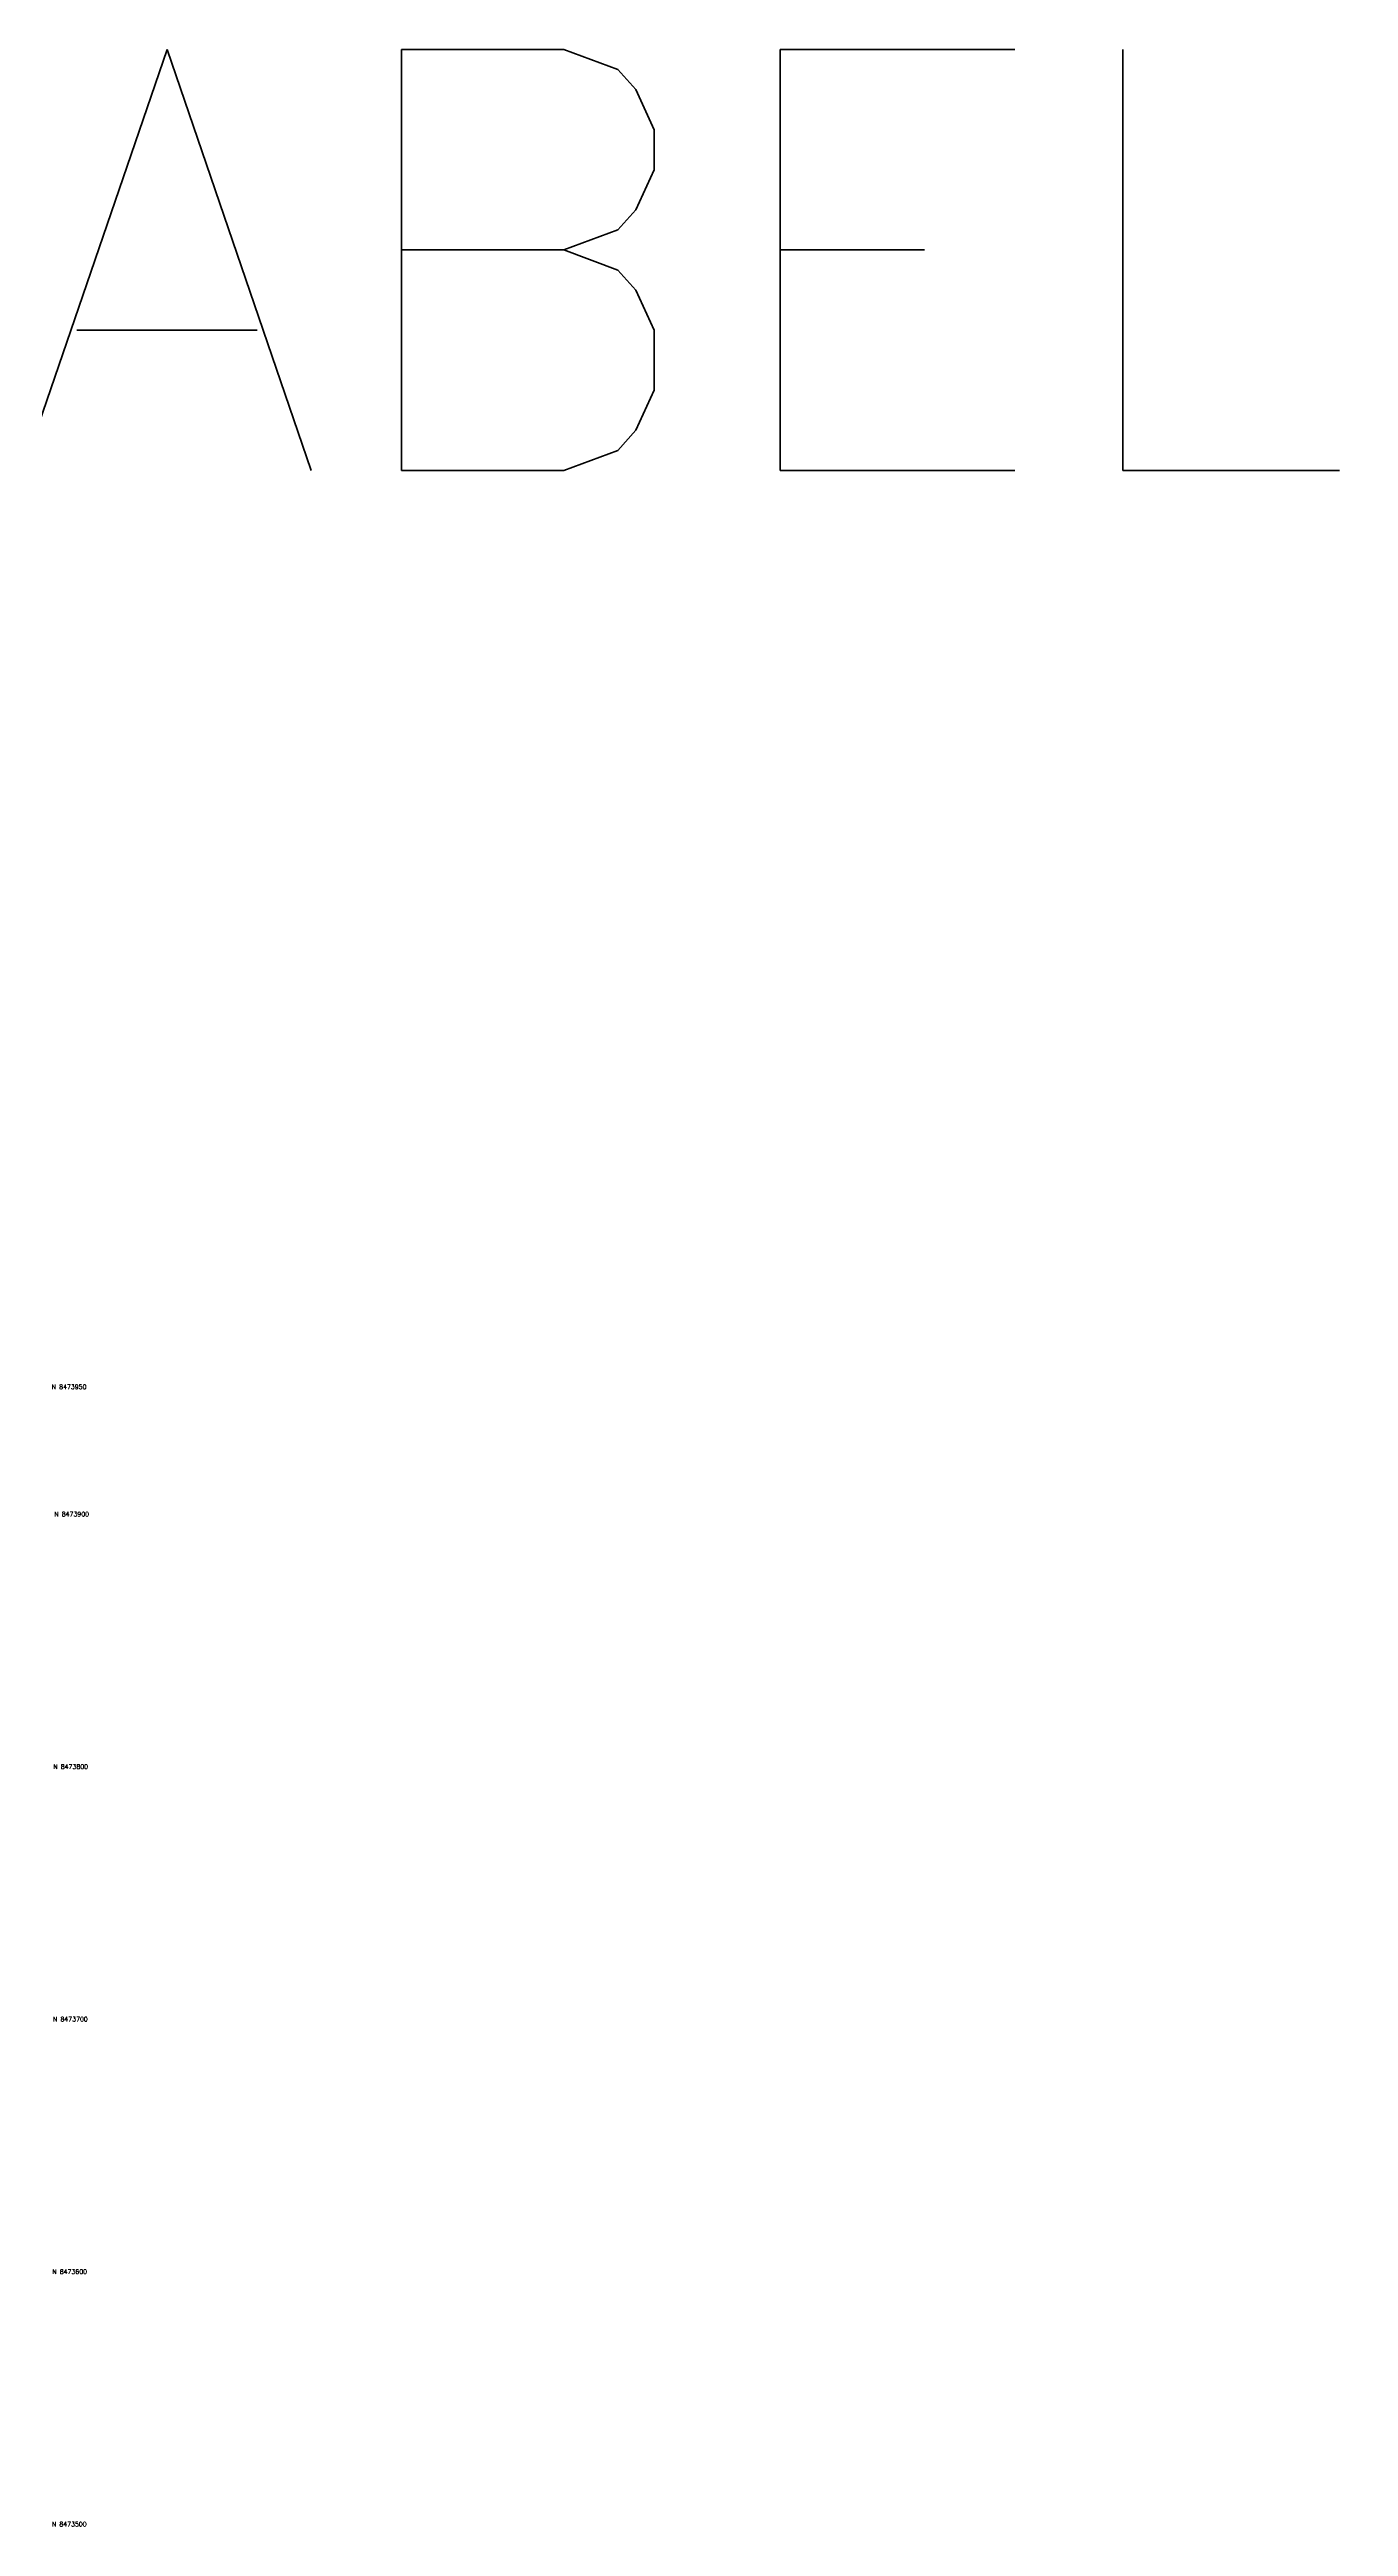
# Model space of a CAD drawing. Header units: metres. Extents: x 734020 to 737013, y 8473485 to 8474480.
# Drawn here: x 735002 to 735516, y 8473499 to 8474480 of the extents above; entities that cross this region are included whole.
import ezdxf

# ---------------------------------------------------------------- set-up
doc = ezdxf.new("R2010")
doc.units = ezdxf.units.M
doc.linetypes.add('CENTER', pattern=[2, 1.25, -0.25, 0.25, -0.25])
doc.layers.add('C-ROAD-ASSM-TEXT', color=7, linetype='Continuous')
doc.layers.add('V-ROAD-CNTR', color=1, linetype='CENTER')
doc.styles.get("Standard").update_dxf_attribs({"font": 'simplex.shx'})

msp = doc.modelspace()

# ---------------------------------------------------------------- texts
at = {"layer": 'C-ROAD-ASSM-TEXT', "char_height": 1.8, "attachment_point": 5}
for s, insert in [('\\A1;N 8473950', (735009.86, 8473950.13)), ('\\A1;N 8473900', (735010.88, 8473899.72)), ('\\A1;N 8473800', (735010.51, 8473799.72)), ('\\A1;N 8473700', (735010.38, 8473699.72)), ('\\A1;N 8473600', (735010.08, 8473599.72)), ('\\A1;N 8473500', (735009.93, 8473499.72))]:
    msp.add_mtext(s, dxfattribs=dict(at, insert=insert))
at = {"layer": 'V-ROAD-CNTR', "color": 0}
msp.add_text('SANTA ISABEL DE = CAYPE', height=166.6667, dxfattribs=at).set_placement((733998.63, 8474313.02))

doc.saveas('drawing.dxf')
